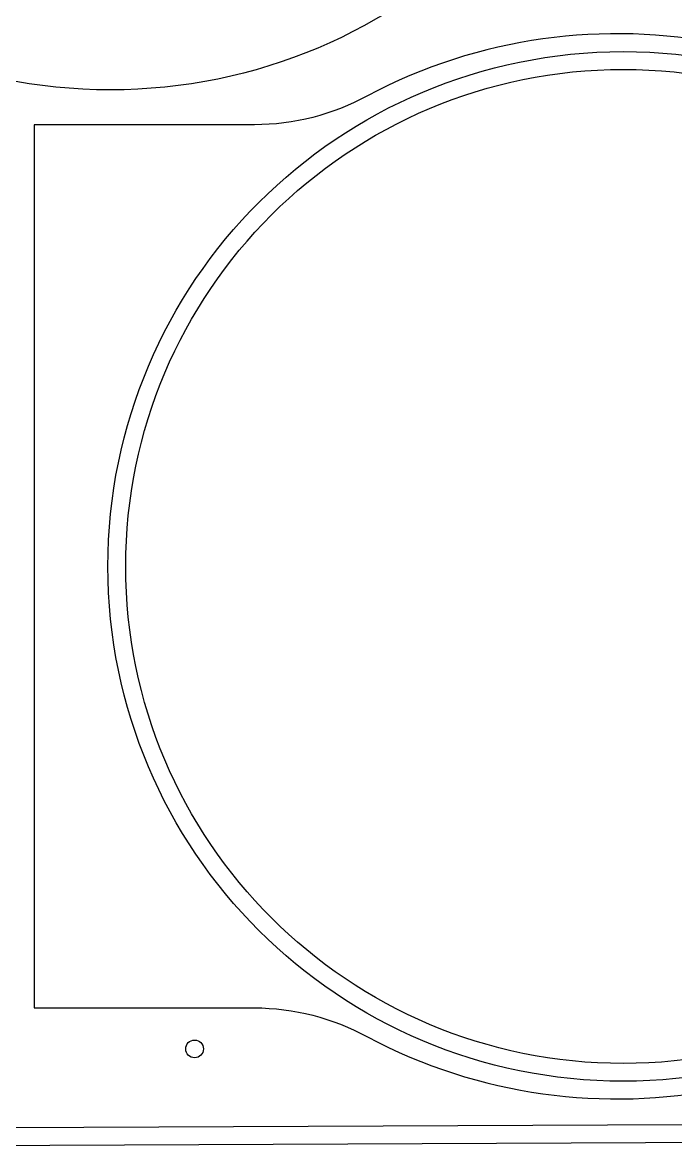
# Model space of a CAD drawing. Header units: inches. Extents: x -53 to 2382, y -31 to 1200.
# Drawn here: x 230 to 598, y -31 to 602 of the extents above; entities that cross this region are included whole.
import ezdxf

# ---------------------------------------------------------------- set-up
doc = ezdxf.new("R2010")
doc.units = ezdxf.units.IN
doc.header["$MEASUREMENT"] = 0

msp = doc.modelspace()

# ---------------------------------------------------------------- linework, layer by layer
for points in [[(-47.66, -31.34), (2382.34, -20.38), (2376.84, 1199.62), (-53.16, 1188.66)], [(-29.95, -21.27), (2370.05, -10.45), (2364.64, 1189.55), (-35.36, 1178.73)]]:
    msp.add_lwpolyline(points, close=True)
at = {"linetype": 'Continuous'}
msp.add_lwpolyline([(424.47, 561.1, -0.126419), (360.89, 544.78), (236.93, 544.79), (236.92, 47.3), (360.89, 47.31, -0.126405), (424.46, 30.98, 1.661907)], format="xyb", close=True, dxfattribs=at)
for centre, radius in [((279.81, 864.43), 300), ((327.25, 24.19), 5)]:
    msp.add_circle(centre, radius)
for radius in [290, 280]:
    msp.add_circle((568.48, 295.98), radius, dxfattribs=at)

doc.saveas('drawing.dxf')
